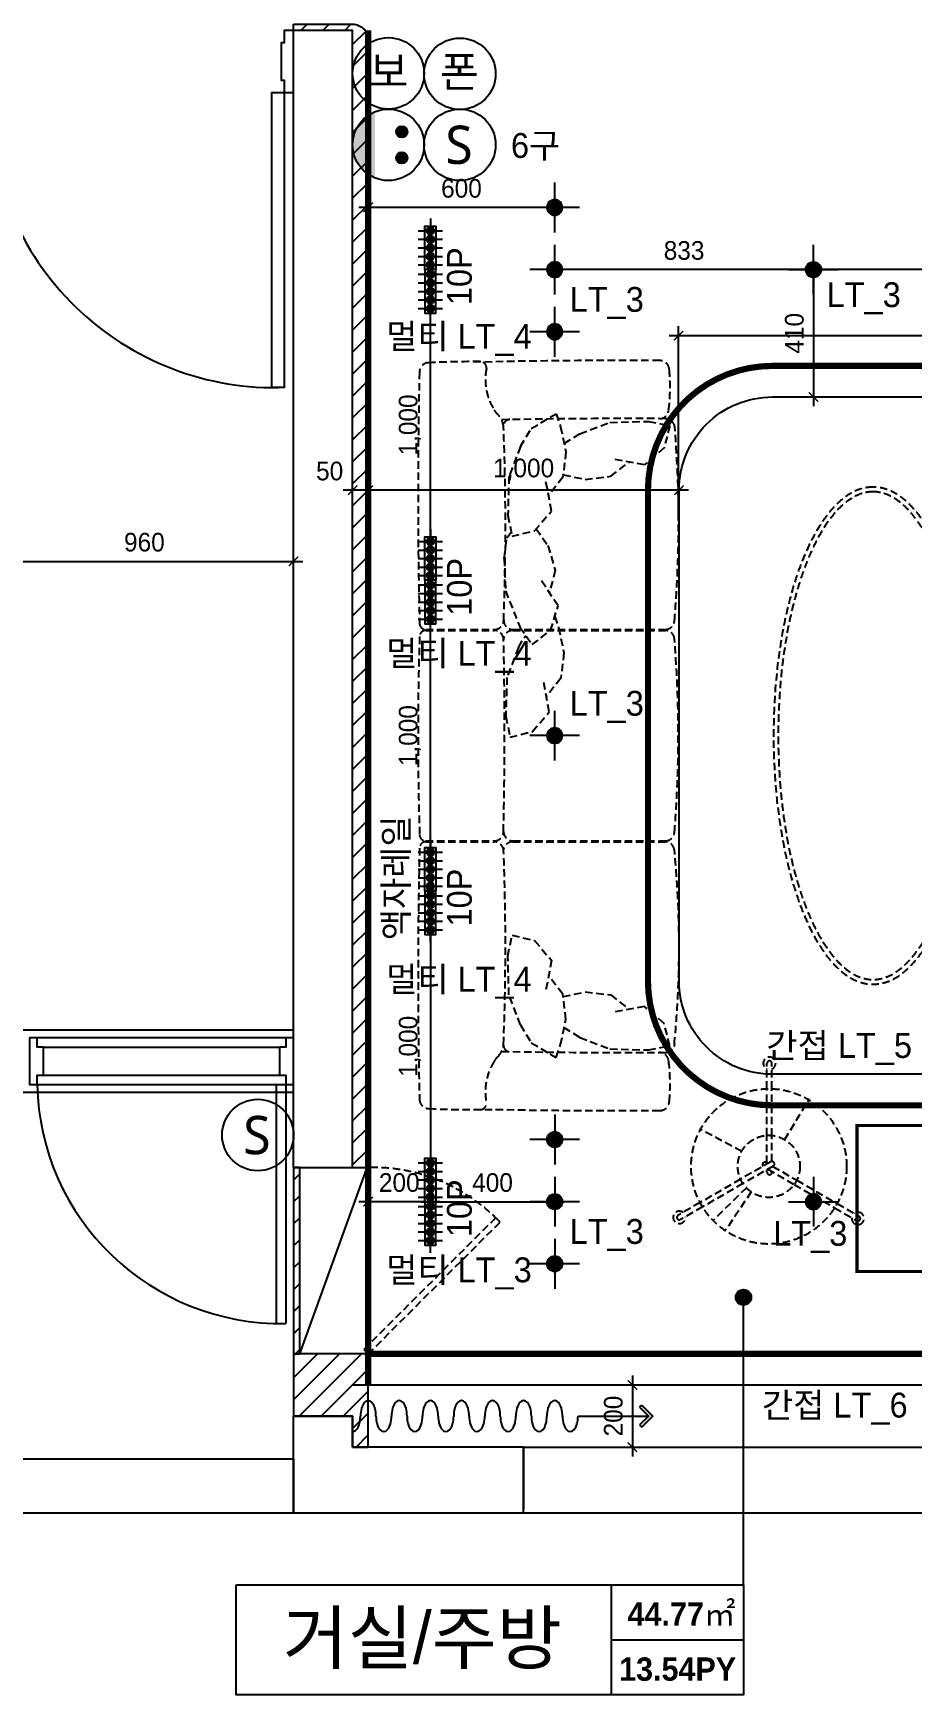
# Model space of a CAD drawing. Header units: millimetres. Extents: x 204923 to 257123, y 77248 to 107783.
# Drawn here: x 238800 to 241626, y 92675 to 98023 of the extents above; entities that cross this region are included whole.
import ezdxf
from ezdxf.enums import TextEntityAlignment as Align

# ---------------------------------------------------------------- set-up
doc = ezdxf.new("R2010")
doc.units = ezdxf.units.MM
doc.header["$LTSCALE"] = 30
doc.header["$PDMODE"] = 3
for name, pattern in [('DASHEDX2', [1.5, 1, -0.5]), ('DH-HID2', [1.2, 0.8, -0.4]), ('HID', [2.3, 1.5, -0.8]), ('HIDDEN', [9.525, 6.35, -3.175])]:
    doc.linetypes.add(name, pattern=pattern)
doc.layers.get('DEFPOINTS').update_dxf_attribs({"color": 248})
for name, color, linetype in [('0-ELC TEXT', 7, 'Continuous'), ('01. F-소품', 3, 'Continuous'), ('03-TEXT', 3, 'Continuous'), ('03-WAL NEW', 3, 'Continuous'), ('04-WIN', 4, 'Continuous'), ('06-FUR', 6, 'Continuous'), ('07-DIM WAL', 5, 'Continuous'), ('2-con', 2, 'Continuous'), ('3.기호.계단선', 30, 'Continuous'), ('_LIBR', 4, 'Continuous'), ('CEIL-LIGHT', 7, 'Continuous'), ('CO-DO-FR', 7, 'Continuous'), ('CO-DOOR', 8, 'Continuous'), ('FU-FURM', 251, 'DH-HID2'), ('RC-LIGHT', 7, 'Continuous'), ('도면층8', 8, 'Continuous'), ('설비', 140, 'Continuous')]:
    doc.layers.add(name, color=color, linetype=linetype)
doc.styles.add('HY 울릉도 L', font='')
doc.styles.add('넥슨고딕', font='NEXONLv1GothicBold.ttf')
doc.styles.add('코레일둥고', font='Korail_Round_Gothic_Medium.ttf')
doc.styles.get('HY 울릉도 L').set_extended_font_data('HY울릉도L')
doc.dimstyles.new('30', dxfattribs={"dimscale": 30, "dimtxt": 2, "dimasz": 1, "dimexe": 1, "dimexo": 1, "dimgap": 1, "dimtad": 1, "dimdec": 0, "dimrnd": 0.05, "dimdsep": 46, "dimlunit": 6, "dimtxsty": 'HY 울릉도 L', "dimblk": 'ARCHTICK', "dimcen": 2.5, "dimdle": 1, "dimclrd": 133, "dimclre": 133, "dimclrt": 30, "dimadec": 0, "dimazin": 0, "dimtfac": 1, "dimtdec": 0, "dimtix": 1, "dimtmove": 2, "dimatfit": 3, "dimldrblk": 'ARCHTICK', "dimfxl": 1, "dimlwd": -1, "dimlwe": -1, "dimarcsym": 0})
pattern_1 = [(45, (54919.72, 2669.96), (-35.355339, 35.355339), [])]

# ---------------------------------------------------------------- blocks, each defined once
blk = doc.blocks.new('FFSFDF')
at = {"layer": '01. F-소품'}
blk.add_hatch(color=8, dxfattribs=at).paths.add_polyline_path([(1567672.9, 1746751.1), (1567679.9, 1746744.1), (1567715.3, 1746779.4), (1567679.9, 1746814.8), (1567672.9, 1746807.7), (1567701.2, 1746779.4)])
at = {"layer": '01. F-소품', "color": 8}
for p, q in [((1567672.9, 1746807.7), (1567679.9, 1746814.8)), ((1567474.8, 1746779.4), (1567701.2, 1746779.4)), ((1567672.9, 1746751.1), (1567679.9, 1746744.1))]:
    blk.add_line(p, q, dxfattribs=at)
for points in [[(1567672.9, 1746807.7), (1567701.2, 1746779.4), (1567672.9, 1746751.1)], [(1567679.9, 1746814.8), (1567715.3, 1746779.4), (1567679.9, 1746744.1)]]:
    blk.add_lwpolyline(points, dxfattribs=at)
for centre, start_param, end_param in [((1566799.8, 1746779.4), 1.570796, 4.712389), ((1566899.8, 1746779.4), 1.570796, 4.712389), ((1566999.8, 1746779.4), 1.570796, 4.712389), ((1567099.8, 1746779.4), 1.570796, 4.712389), ((1567199.8, 1746779.4), 1.570796, 4.712389), ((1567299.8, 1746779.4), 1.570796, 4.712389), ((1567399.8, 1746779.4), 1.570796, 4.712389), ((1566749.8, 1746779.4), 6.283185, 7.853982), ((1566849.8, 1746779.4), 4.712389, 7.853982), ((1566949.8, 1746779.4), 4.712389, 7.853982), ((1567049.8, 1746779.4), 4.712389, 7.853982), ((1567149.8, 1746779.4), 4.712389, 7.853982), ((1567249.8, 1746779.4), 4.712389, 7.853982), ((1567349.8, 1746779.4), 4.712389, 7.853982), ((1567449.8, 1746779.4), 4.712389, 7.853982)]:
    blk.add_ellipse(centre, major_axis=(0, -50), ratio=0.5, start_param=start_param, end_param=end_param, dxfattribs=at)
blk = doc.blocks.new('_ArchTick')
at = {"color": 0, "linetype": 'ByBlock', "const_width": 0.15}
blk.add_lwpolyline([(-0.5, -0.5), (0.5, 0.5)], dxfattribs=at)
blk = doc.blocks.new('*D573')
at = {"layer": '07-DIM WAL', "color": 133}
for p, q in [((240727.1, 93702.4), (240727.1, 93442.4)), ((240697.1, 93672.4), (240697.1, 93672.4)), ((240697.1, 93472.4), (240697.1, 93472.4))]:
    blk.add_line(p, q, dxfattribs=at)
at = {"layer": 'DEFPOINTS', "color": 0}
for p in [(240727.1, 93672.4), (240727.1, 93472.4), (240727.1, 93472.4)]:
    blk.add_point(p, dxfattribs=at)
at = {"layer": '07-DIM WAL', "color": 133, "xscale": 30, "yscale": 30, "zscale": 30}
for p, rotation in [((240727.1, 93672.4), 270), ((240727.1, 93472.4), 90)]:
    blk.add_blockref('_ArchTick', p, dxfattribs=dict(at, rotation=rotation))
at = {"layer": '07-DIM WAL', "color": 30, "insert": (240665.8, 93572.4), "char_height": 60, "attachment_point": 5, "rotation": 90, "style": 'HY 울릉도 L'}
blk.add_mtext('200', dxfattribs=at)
blk = doc.blocks.new('egoo')
at = {"layer": '설비'}
h = blk.add_hatch(color=140, dxfattribs=at)
edge = h.paths.add_edge_path()
edge.add_arc((1015645.3, 443433.7), 22.3, 0, 360)
h = blk.add_hatch(color=140, dxfattribs=at)
edge = h.paths.add_edge_path()
edge.add_arc((1015747.7, 443433.7), 22.3, 0, 360)
h = blk.add_hatch(color=140, dxfattribs=at)
edge = h.paths.add_edge_path()
edge.add_line((1015826.3, 443329.1), (1015566.6, 443329.1))
edge.add_ellipse((1015696.5, 443381.5), major_axis=(99, 99), ratio=1, start_angle=156.95778, end_angle=293.04222)
at = {"layer": '설비', "color": 140}
for centre, radius in [((1015696.5, 443381.5), 140), ((1015645.3, 443433.7), 22.3), ((1015747.7, 443433.7), 22.3)]:
    blk.add_circle(centre, radius, dxfattribs=at)
blk = doc.blocks.new('DLSXJVHS')
at = {"layer": '설비', "color": 140}
blk.add_circle((236550.8, 103607.8), 115, dxfattribs=at)
at = {"layer": '설비', "color": 140, "style": '코레일둥고'}
blk.add_text('폰', height=100, dxfattribs=at).set_placement((236486.9, 103564.3))
blk = doc.blocks.new('QHDLFFJ')
at = {"layer": '설비', "color": 140}
blk.add_circle((236550.8, 104207.8), 115, dxfattribs=at)
at = {"layer": '설비', "color": 140, "style": '코레일둥고'}
blk.add_text('보 ', height=100, dxfattribs=at).set_placement((236489.6, 104163.9))
blk = doc.blocks.new('SW')
at = {"layer": '설비', "color": 140}
blk.add_circle((11533254.1, -14277699.4), 184, dxfattribs=at)
at = {"layer": '설비', "color": 140, "insert": (11533320, -14277600.8), "char_height": 197.143, "width": 314.327, "attachment_point": 3, "style": '코레일둥고'}
blk.add_mtext('{\\fMalgun Gothic|b0|i0|c129|p50;S}', dxfattribs=at)
blk = doc.blocks.new('cdr')
at = {"layer": '04-WIN'}
for points in [[(211037.1, 94614.4), (213837.1, 94614.4), (213837.1, 94814.4), (211037.1, 94814.4)], [(211127.1, 93434.4), (213837.1, 93434.4), (213837.1, 93259.4), (211127.1, 93259.4)], [(214577.1, 93472.4), (218162.1, 93472.4), (218162.1, 93259.4), (214577.1, 93259.4)]]:
    blk.add_lwpolyline(points, close=True, dxfattribs=at)
at = {"layer": '2-con'}
for p, q in [((213837.1, 94372.4), (214027.1, 94372.4)), ((214027.1, 93572.4), (213837.1, 93572.4)), ((214027.1, 93472.4), (214027.1, 93572.4)), ((214577.1, 93472.4), (214027.1, 93472.4)), ((214577.1, 93472.4), (214577.1, 93272.4)), ((214577.1, 93259.4), (214577.1, 93472.4))]:
    blk.add_line(p, q, dxfattribs=at)
for points in [[(214027.1, 94372.4), (214027.1, 98032.4), (213837.1, 98032.4), (213837.1, 98032.4)], [(213837.1, 94372.4), (213837.1, 98032.4)], [(213837.1, 93259.4), (213837.1, 93572.4)], [(214577.1, 93259.4), (213837.1, 93259.4)]]:
    blk.add_lwpolyline(points, dxfattribs=at)
at = {"layer": 'CO-DO-FR'}
blk.add_lwpolyline([(213837.1, 97832.4), (213837.1, 98032.4), (213807.1, 98032.4), (213807.1, 97992.4), (213797.1, 97992.4), (213797.1, 97872.4), (213807.1, 97872.4), (213807.1, 97832.4), (213837.1, 97832.4)], close=True, dxfattribs=at)
at = {"layer": 'CO-DOOR'}
blk.add_lwpolyline([(213767.1, 96882.4), (213767.1, 97832.4), (213807.1, 97832.4), (213807.1, 96882.4)], close=True, dxfattribs=at)
blk.add_arc((213777.1, 97802.8), 920.5, 178.1585, 270.6225, dxfattribs=at)
blk = doc.blocks.new('cjswjdeh')
at = {"layer": '03-WAL NEW'}
h = blk.add_hatch(dxfattribs=at)
h.set_pattern_fill('_USER', color=256, scale=50, angle=45, double=1, pattern_type=0)
h.set_pattern_definition(pattern_1)
edge = h.paths.add_edge_path()
edge.add_line((268756.8, 100722.3), (268946.8, 100722.3))
edge.add_arc((268946.8, 100672.3), 50, 0, 90, ccw=False)
edge.add_line((268996.8, 100672.3), (268996.8, 97041.4))
edge.add_line((268996.8, 97041.4), (268946.8, 97041.4))
edge.add_line((268946.8, 97041.4), (268946.8, 100702.3))
edge.add_line((268946.8, 100702.3), (268756.8, 100702.3))
edge.add_line((268756.8, 100702.3), (268756.8, 100722.3))
h = blk.add_hatch(dxfattribs=at)
h.set_pattern_fill('_USER', color=256, scale=50, angle=45, pattern_type=0)
h.set_pattern_definition(pattern_1)
h.paths.add_polyline_path([(268756.8, 96442.3), (268776.8, 96442.3), (268776.8, 97042.3), (268756.8, 97042.3)])
h = blk.add_hatch(dxfattribs=at)
h.set_pattern_fill('_USER', color=256, scale=50, angle=45, double=1, pattern_type=0)
h.set_pattern_definition(pattern_1)
h.paths.add_polyline_path([(268946.8, 96142.3), (268996.8, 96142.3), (268996.8, 96442.3), (268756.8, 96442.3), (268756.8, 96242.3), (268946.8, 96242.3)])
blk.add_lwpolyline([(268756.8, 100722.3), (268946.8, 100722.3, -0.414214), (268996.8, 100672.3), (268996.8, 97041.4), (268946.8, 97041.4), (268946.8, 100702.3), (268756.8, 100702.3), (268756.8, 100722.3)], format="xyb", dxfattribs=at)
blk.add_lwpolyline([(268756.8, 96442.3), (268776.8, 96442.3), (268776.8, 97042.3), (268756.8, 97042.3)], close=True, dxfattribs=at)
blk.add_lwpolyline([(268946.8, 96142.3), (268996.8, 96142.3), (268996.8, 96442.3), (268756.8, 96442.3), (268756.8, 96242.3), (268946.8, 96242.3), (268946.8, 96142.3)], dxfattribs=at)
at = {"layer": '06-FUR', "color": 8}
blk.add_lwpolyline([(268776.8, 96442.3), (268996.8, 97051.5), (268996.8, 96451.5)], dxfattribs=at)
at = {"layer": '_LIBR', "color": 8, "linetype": 'Continuous'}
for p, q in [((268731.8, 97459.3), (267931.8, 97459.3)), ((267951.8, 97429.9), (268711.8, 97429.9)), ((267951.8, 97339.9), (268711.8, 97339.9)), ((267931.8, 97309.3), (268701.8, 97309.3))]:
    blk.add_line(p, q, dxfattribs=at)
for points in [[(267951.8, 97429.9), (267931.8, 97429.9), (267931.8, 97459.3), (267906.8, 97459.3), (267906.8, 97309.3), (267931.8, 97309.3), (267931.8, 97339.9), (267951.8, 97339.9)], [(268731.8, 97339.9), (268731.8, 97309.3), (268756.8, 97309.3), (268756.8, 97459.3), (268731.8, 97459.3), (268731.8, 97429.9), (268711.8, 97429.9), (268711.8, 97339.9)]]:
    blk.add_lwpolyline(points, close=True, dxfattribs=at)
blk.add_lwpolyline([(268701.8, 96540.5), (268701.8, 97309.3), (268731.8, 97309.3), (268731.8, 96539.9)], dxfattribs=at)
blk.add_arc((268716.8, 97325.5), 785.2, 181.1791, 271.0947, dxfattribs=at)
at = {"layer": 'FU-FURM', "color": 8}
for p, q in [((269335.7, 99636.2), (269406.6, 99636)), ((269486.7, 99363.1), (269521.6, 99421)), ((269521.6, 99421), (269582.3, 99457)), ((269582.3, 99457), (269601.8, 99468.5)), ((269601.8, 99468.5), (269615.7, 99426.8)), ((269615.7, 99426.8), (269633, 99346.1)), ((269677.8, 99403.4), (269774.4, 99440.4)), ((269774.4, 99440.4), (269899.1, 99444)), ((269899.1, 99444), (269966.8, 99430.4)), ((269966.8, 99430.4), (269948.8, 99358.2)), ((269677.8, 99403.4), (269627.3, 99372.9)), ((269486.7, 99363.1), (269449.7, 99266.5)), ((269633, 99346.1), (269623, 99264.1)), ((269776.9, 99267.1), (269835.9, 99313.1)), ((269885.6, 99304.1), (269786.2, 99322.1)), ((269948.8, 99358.2), (269885.6, 99304.1)), ((269449.7, 99266.5), (269446.1, 99141.9)), ((269623, 99264.1), (269576.9, 99205)), ((269624, 99272.2), (269694.9, 99257)), ((269694.9, 99257), (269776.9, 99267.1)), ((269586, 99155.3), (269567.9, 99254.7)), ((269531.8, 99092.1), (269586, 99155.3)), ((269446.1, 99141.9), (269459.6, 99074.1)), ((269536.7, 99097.8), (269575.1, 99044.1)), ((269434, 99001.6), (269443, 99068.6)), ((269443, 99068.6), (269456.9, 99087.7)), ((269459.6, 99074.1), (269531.8, 99092.1)), ((269575.1, 99044.1), (269598.5, 98964.8)), ((269434, 99001.6), (269438.5, 98898.2)), ((269598.5, 98964.8), (269579.7, 98892.4)), ((269438.5, 98898.2), (269484.7, 98782.4)), ((269607.7, 98850.4), (269551.7, 98934.4)), ((269583.2, 98770.9), (269607.7, 98850.4)), ((269484.7, 98782.4), (269524.1, 98725.6)), ((269597.2, 98816.3), (269609.2, 98780.2)), ((269609.2, 98780.2), (269626.5, 98699.5)), ((269182.1, 98774.1), (269402.8, 98774.1)), ((269182.1, 98771.1), (269402.4, 98771.1)), ((269462.3, 98771.1), (269952.3, 98771.1)), ((269462.6, 98774.1), (269952.2, 98774.1)), ((269480.2, 98716.6), (269503.5, 98755.2)), ((269524.1, 98725.6), (269583.2, 98770.9)), ((269480.2, 98716.6), (269443.2, 98619.9)), ((269626.5, 98699.5), (269616.5, 98617.5)), ((269443.2, 98619.9), (269439.6, 98495.3)), ((269616.5, 98617.5), (269570.5, 98558.5)), ((269579.5, 98508.8), (269561.4, 98608.1)), ((269525.3, 98445.6), (269579.5, 98508.8)), ((269439.6, 98495.3), (269453.1, 98427.5)), ((269453.1, 98427.5), (269525.3, 98445.6)), ((269182.1, 98093.6), (269402, 98093.6)), ((269182.1, 98090.6), (269402.4, 98090.6)), ((269461.7, 98090.6), (269952.2, 98090.6)), ((269462.3, 98093.6), (269952.3, 98093.6)), ((269446.1, 97722.8), (269459.6, 97790.5)), ((269459.6, 97790.5), (269531.8, 97772.5)), ((269531.8, 97772.5), (269586, 97709.3)), ((269449.7, 97598.2), (269446.1, 97722.8)), ((269586, 97709.3), (269567.9, 97609.9)), ((269623, 97600.6), (269576.9, 97659.6)), ((269633, 97518.6), (269623, 97600.6)), ((269624, 97592.4), (269694.9, 97607.6)), ((269694.9, 97607.6), (269776.9, 97597.6)), ((269486.7, 97501.5), (269449.7, 97598.2)), ((269776.9, 97597.6), (269835.9, 97551.6)), ((269885.6, 97560.6), (269786.2, 97542.5)), ((269948.8, 97506.4), (269885.6, 97560.6)), ((269486.7, 97501.5), (269521.6, 97443.6)), ((269615.7, 97437.8), (269633, 97518.6)), ((269966.8, 97434.2), (269948.8, 97506.4)), ((269521.6, 97443.6), (269582.3, 97407.7)), ((269677.8, 97461.3), (269627.3, 97491.8)), ((269677.8, 97461.3), (269774.4, 97424.3)), ((269582.3, 97407.7), (269601.8, 97396.1)), ((269601.8, 97396.1), (269615.7, 97437.8)), ((269774.4, 97424.3), (269899.1, 97420.7)), ((269899.1, 97420.7), (269966.8, 97434.2)), ((270279.7, 97295.9), (270279.7, 97377.6)), ((270295.7, 97295.8), (270295.7, 97377.6)), ((270279.7, 97145.8), (270279.7, 97295.9)), ((270295.7, 97145.5), (270295.7, 97295.8)), ((270336.6, 97132.2), (270414.4, 97260.4)), ((270198.3, 97094.3), (270066, 97165.1)), ((270279.7, 97056.6), (270279.7, 97145.8)), ((270295.7, 97061.9), (270295.7, 97145.5)), ((270291.9, 97060.9), (270194.7, 97004.8)), ((270299.9, 97047), (270202.5, 96990.8)), ((270277, 97058.2), (270282.1, 97055.2)), ((270279.7, 97027.3), (270279.7, 97035.4)), ((270282.1, 97036.8), (270367.1, 96987.7)), ((270295.7, 97025.7), (270295.7, 97028.9)), ((270298.1, 97046), (270375.4, 97001.4)), ((270194.7, 97004.8), (270064.6, 96929.6)), ((270202.5, 96990.8), (270072.5, 96915.7)), ((270213.3, 96977.2), (270106.1, 96872.2)), ((270229, 96963.7), (270145.5, 96839.1)), ((270367.1, 96987.7), (270497.3, 96912.6)), ((270375.4, 97001.4), (270505.4, 96926.4)), ((270064.6, 96929.6), (269993.8, 96888.7)), ((270072.5, 96915.7), (270001.8, 96874.9)), ((270497.3, 96912.6), (270568.1, 96871.7)), ((270505.4, 96926.4), (270576.1, 96885.5))]:
    blk.add_line(p, q, dxfattribs=at)
blk.add_lwpolyline([(269406.9, 96880.7), (268982.7, 96456.5), (268996.8, 96442.3), (269421.1, 96866.6), (269406.9, 96880.7)], dxfattribs=at)
for radius in [250, 100]:
    blk.add_circle((270285.8, 97046), radius, dxfattribs=at)
for centre, radius, start, end in [((269191.9, 99602.6), 30, 90, 178.6153), ((269355.7, 95996.6), 3639.7, 89.9738, 92.5801), ((269357.4, 99616.3), 20, 354.9218, 89.9788), ((269817.8, 77212.8), 22427, 89.70074, 91.05052), ((269935.5, 99609.5), 30, 4.6513, 91.0673), ((285912.9, 99203.4), 16755.8, 178.63237, 181.39975), ((269555.4, 99578.5), 181.7, 168.5844, 212.4122), ((269354.2, 99554.7), 613.8, 352.9582, 5.3518), ((269454.8, 99509.6), 60, 208.3433, 226.5767), ((269933.6, 99482.6), 30, 268.9375, 353.8803), ((269372.4, 99422.5), 60, 2.2668, 46.5767), ((269831.5, 77639), 21813.9, 89.67978, 91.06472), ((269452.1, 99429.6), 20, 90, 180), ((261024.4, 99107.4), 8413.9, 357.92689, 2.16235), ((269953.2, 99422.5), 30, 4.8447, 89.7024), ((266192, 99119.2), 3803.4, 355.207, 4.612), ((269182.1, 98794.1), 20, 180, 270), ((269402.8, 98804.1), 30, 270, 357.9269), ((269462.6, 98804.1), 30, 177.7521, 270), ((269952.2, 98804.1), 30, 270, 354.9651), ((279319.8, 98432.3), 10162.7, 178.20263, 181.79737), ((269182.1, 98751.1), 20, 90, 180), ((269402.4, 98741.1), 30, 1.2047, 90), ((255211.7, 98442.7), 14223.9, 358.71191, 1.20474), ((269462.3, 98741.1), 30, 90, 181.0122), ((269952.3, 98741.1), 30, 4.3831, 90), ((266051, 98432.3), 3943.5, 355.4761, 4.5239), ((269182.1, 98113.6), 20, 180, 270), ((269182.1, 98070.6), 20, 90, 180), ((269402, 98123.6), 30, 270, 358.7119), ((269402.4, 98060.6), 30, 2.181, 90), ((269461.7, 98060.6), 30, 90, 168.9461), ((269462.3, 98123.6), 30, 178.9878, 270), ((269952.2, 98060.6), 30, 5.7889, 90), ((269952.3, 98123.6), 30, 270, 355.6169), ((285892.5, 97661.5), 16735.4, 178.59939, 181.36845), ((261297.6, 97751.9), 8140.7, 357.79455, 2.18103), ((266764.7, 97753.2), 3232.3, 354.4233, 5.5112), ((269372.4, 97442.7), 60, 313.4233, 357.7332), ((269953.2, 97442.6), 30, 270.2976, 355.1553), ((269454.8, 97355.5), 60, 133.4233, 151.6567), ((269831.5, 119226.2), 21813.9, 268.93528, 270.32022), ((269452.1, 97435.6), 20, 180, 270), ((269933.6, 97382.5), 30, 6.1197, 91.0625), ((269354.2, 97310.5), 613.8, 354.6482, 7.0418), ((270287.7, 97377.7), 20, 293.5419, 246.454), ((270287.7, 97377.6), 7.99, 0, 180), ((269555.4, 97286.6), 181.7, 147.5878, 191.4156), ((269191.9, 97262.1), 30, 181.3847, 270), ((269346, 100626.1), 3397.5, 267.4006, 271.0228), ((269357.4, 97248.9), 20, 270.0212, 5.0782), ((269817.8, 119652.4), 22427, 268.94948, 270.29926), ((269935.5, 97255.7), 30, 268.9327, 355.3487), ((269011.4, 96478.1), 564.4, 44.4924, 91.4821), ((270273, 97051.3), 7.99, 60, 218.0179), ((270287.8, 97027.3), 8.07, 180.4715, 348.5684), ((270295.9, 97053.9), 7.99, 300, 120), ((269997.6, 96881.7), 20, 53.5419, 6.454), ((269997.8, 96881.8), 7.99, 120, 300), ((270572.2, 96878.5), 20, 173.5419, 126.454), ((270572.1, 96878.6), 7.99, 240, 60)]:
    blk.add_arc(centre, radius, start, end, dxfattribs=at)
at = {"layer": 'FU-FURM', "color": 8, "extrusion": (0, 0, -1)}
blk.add_ellipse((270620.8, 98432.3), major_axis=(0, 800), ratio=0.4, dxfattribs=at)
at = {"layer": 'FU-FURM', "color": 8}
blk.add_open_spline([(270620.8, 99217.3), (270629.8, 99217.3), (270638.8, 99216.2), (270657, 99211.9), (270666.1, 99208.6), (270684.4, 99199.7), (270693.6, 99194.1), (270711.9, 99180.6), (270721, 99172.6), (270739, 99154.4), (270747.9, 99144.2), (270765.4, 99121.4), (270774, 99108.9), (270790.6, 99081.8), (270798.8, 99067.2), (270814.4, 99036), (270822, 99019.5), (270836.5, 98984.5), (270843.4, 98966.2), (270859.2, 98919.7), (270867.8, 98890.7), (270883.4, 98830.1), (270890.3, 98798.4), (270902.5, 98733), (270907.6, 98699.2), (270916.1, 98630.1), (270919.4, 98594.9), (270924, 98523.5), (270925.3, 98487.5), (270926, 98415.2), (270925.4, 98379), (270922.1, 98307.2), (270919.5, 98271.5), (270912.4, 98201.5), (270907.9, 98167.1), (270897, 98100.3), (270890.7, 98067.8), (270876.3, 98005.3), (270868.2, 97975.4), (270850.6, 97918.6), (270841.1, 97891.7), (270820.6, 97841.6), (270809.8, 97818.4), (270786.9, 97776), (270775, 97756.8), (270753.3, 97727), (270743.6, 97715.4), (270724.1, 97694.9), (270714.2, 97686), (270694.3, 97671), (270684.3, 97664.8), (270666.4, 97656.3), (270658.4, 97653.3), (270642.4, 97649.1), (270634.5, 97647.9), (270618.7, 97647.1), (270610.7, 97647.5), (270594.9, 97650), (270586.9, 97652.1), (270570.9, 97658.1), (270562.9, 97661.9), (270546.9, 97671.4), (270538.8, 97677), (270522.9, 97690), (270514.9, 97697.5), (270499.2, 97714.1), (270491.4, 97723.3), (270476.1, 97743.4), (270468.6, 97754.3), (270450.7, 97782.9), (270440.4, 97801.6), (270420.8, 97841.9), (270411.5, 97863.7), (270393.9, 97909.9), (270385.7, 97934.4), (270370.5, 97985.9), (270363.5, 98012.8), (270350.8, 98068.5), (270345.1, 98097.4), (270335.2, 98156.7), (270331, 98187.1), (270324.1, 98249), (270321.4, 98280.5), (270317.5, 98344.1), (270316.3, 98376.2), (270315.5, 98440.5), (270315.9, 98472.7), (270318.3, 98536.8), (270320.2, 98568.6), (270325.6, 98631.5), (270329.1, 98662.5), (270337.6, 98723.2), (270342.5, 98752.9), (270353.8, 98810.5), (270360.2, 98838.5), (270374.2, 98892.2), (270381.8, 98917.9), (270398.3, 98966.8), (270407.1, 98990), (270425.7, 99033.4), (270435.5, 99053.6), (270456, 99090.8), (270466.6, 99107.7), (270488.5, 99138.1), (270499.7, 99151.5), (270520, 99172.1), (270529.1, 99180.1), (270547.2, 99193.6), (270556.3, 99199.2), (270574.4, 99208.2), (270583.4, 99211.5), (270601.5, 99216), (270610.4, 99217.2), (270619.8, 99217.3), (270620.3, 99217.3), (270620.8, 99217.3)], degree=3, knots=[0, 0, 0, 0, 0.096006, 0.096006, 0.192013, 0.192013, 0.288019, 0.288019, 0.384026, 0.384026, 0.480032, 0.480032, 0.576039, 0.576039, 0.672045, 0.672045, 0.768052, 0.768052, 0.864058, 0.864058, 1.000623, 1.000623, 1.137188, 1.137188, 1.273752, 1.273752, 1.410317, 1.410317, 1.546881, 1.546881, 1.683446, 1.683446, 1.820011, 1.820011, 1.956575, 1.956575, 2.09314, 2.09314, 2.229705, 2.229705, 2.366269, 2.366269, 2.502834, 2.502834, 2.639398, 2.639398, 2.743847, 2.743847, 2.848296, 2.848296, 2.952744, 2.952744, 3.036859, 3.036859, 3.120973, 3.120973, 3.205087, 3.205087, 3.289202, 3.289202, 3.373316, 3.373316, 3.45743, 3.45743, 3.541545, 3.541545, 3.625659, 3.625659, 3.709774, 3.709774, 3.831324, 3.831324, 3.952874, 3.952874, 4.074424, 4.074424, 4.195974, 4.195974, 4.317525, 4.317525, 4.439075, 4.439075, 4.560625, 4.560625, 4.682175, 4.682175, 4.803725, 4.803725, 4.925276, 4.925276, 5.046826, 5.046826, 5.168376, 5.168376, 5.289926, 5.289926, 5.411476, 5.411476, 5.533027, 5.533027, 5.654577, 5.654577, 5.776127, 5.776127, 5.897677, 5.897677, 5.992828, 5.992828, 6.087979, 6.087979, 6.18313, 6.18313, 6.278281, 6.278281, 6.283185, 6.283185, 6.283185, 6.283185], dxfattribs=at)
blk.add_blockref('cdr', (54919.7, 2670))
blk = doc.blocks.new('1')
at = {"linetype": 'Continuous'}
h = blk.add_hatch(color=4, dxfattribs=at)
h.dxf.hatch_style = 1
edge = h.paths.add_edge_path()
edge.add_arc((11539653.5, -14273503.8), 37.5, 0, 360)
at = {"color": 1, "linetype": 'Continuous'}
for p, q in [((11539653.5, -14273637.1), (11539653.5, -14273370.5)), ((11539520.2, -14273503.8), (11539786.8, -14273503.8))]:
    blk.add_line(p, q, dxfattribs=at)
at = {"color": 4, "linetype": 'Continuous'}
for radius in [41.5, 37.5]:
    blk.add_circle((11539653.5, -14273503.8), radius, dxfattribs=at)
blk = doc.blocks.new('*D720')
at = {"layer": '3.기호.계단선', "color": 133}
for p, q in [((240875.7, 96479.3), (240875.7, 97079.9)), ((243442.1, 96562.4), (243442.1, 97079.9)), ((240845.7, 97049.9), (243472.1, 97049.9))]:
    blk.add_line(p, q, dxfattribs=at)
at = {"layer": 'DEFPOINTS', "color": 0}
for p in [(243442.1, 97049.9), (243442.1, 96532.4), (240875.7, 96449.3)]:
    blk.add_point(p, dxfattribs=at)
at = {"layer": '3.기호.계단선', "color": 133, "xscale": 30, "yscale": 30, "zscale": 30, "rotation": 180}
blk.add_blockref('_ArchTick', (240875.7, 97049.9), dxfattribs=at)
at = {"layer": '3.기호.계단선', "color": 133, "xscale": 30, "yscale": 30, "zscale": 30}
blk.add_blockref('_ArchTick', (243442.1, 97049.9), dxfattribs=at)
at = {"layer": '3.기호.계단선', "color": 30, "insert": (242158.9, 97115.8), "char_height": 60, "attachment_point": 5, "style": 'HY 울릉도 L'}
blk.add_mtext('2,566', dxfattribs=at)
blk = doc.blocks.new('*D722')
at = {"layer": '3.기호.계단선', "color": 133}
for p, q in [((240907.1, 96552.4), (239847.1, 96552.4)), ((239877.1, 96582.4), (239877.1, 96582.4)), ((240877.1, 96582.4), (240877.1, 96582.4))]:
    blk.add_line(p, q, dxfattribs=at)
at = {"layer": 'DEFPOINTS', "color": 0}
for p in [(239877.1, 96552.4), (239877.1, 96552.4), (240877.1, 96552.4)]:
    blk.add_point(p, dxfattribs=at)
at = {"layer": '3.기호.계단선', "color": 133, "xscale": 30, "yscale": 30, "zscale": 30, "rotation": 180}
blk.add_blockref('_ArchTick', (239877.1, 96552.4), dxfattribs=at)
at = {"layer": '3.기호.계단선', "color": 133, "xscale": 30, "yscale": 30, "zscale": 30}
blk.add_blockref('_ArchTick', (240877.1, 96552.4), dxfattribs=at)
at = {"layer": '3.기호.계단선', "color": 30, "insert": (240377.1, 96618.3), "char_height": 60, "attachment_point": 5, "style": 'HY 울릉도 L'}
blk.add_mtext('1,000', dxfattribs=at)
blk = doc.blocks.new('*D723')
at = {"layer": '3.기호.계단선', "color": 133}
for p, q in [((239907.1, 96552.4), (239797.1, 96552.4)), ((239827.1, 96582.4), (239827.1, 96582.4)), ((239877.1, 96582.4), (239877.1, 96582.4))]:
    blk.add_line(p, q, dxfattribs=at)
at = {"layer": 'DEFPOINTS', "color": 0}
for p in [(239827.1, 96552.4), (239827.1, 96552.4), (239877.1, 96552.4)]:
    blk.add_point(p, dxfattribs=at)
at = {"layer": '3.기호.계단선', "color": 133, "xscale": 30, "yscale": 30, "zscale": 30}
blk.add_blockref('_ArchTick', (239827.1, 96552.4), dxfattribs=at)
at = {"layer": '3.기호.계단선', "color": 133, "xscale": 30, "yscale": 30, "zscale": 30, "rotation": 180}
blk.add_blockref('_ArchTick', (239877.1, 96552.4), dxfattribs=at)
at = {"layer": '3.기호.계단선', "color": 30, "insert": (239753.1, 96613.7), "char_height": 60, "attachment_point": 5, "style": 'HY 울릉도 L'}
blk.add_mtext('50', dxfattribs=at)
blk = doc.blocks.new('*D745')
at = {"layer": '07-DIM WAL', "color": 133}
for p, q in [((241309.6, 97292.4), (241309.6, 97292.4)), ((243009.6, 97292.4), (243009.6, 97292.4)), ((243039.6, 97262.4), (241279.6, 97262.4))]:
    blk.add_line(p, q, dxfattribs=at)
at = {"layer": 'DEFPOINTS', "color": 0}
for p in [(241309.6, 97262.4), (241309.6, 97262.4), (243009.6, 97262.4)]:
    blk.add_point(p, dxfattribs=at)
at = {"layer": '07-DIM WAL', "color": 133, "xscale": 30, "yscale": 30, "zscale": 30, "rotation": 180}
blk.add_blockref('_ArchTick', (241309.6, 97262.4), dxfattribs=at)
at = {"layer": '07-DIM WAL', "color": 133, "xscale": 30, "yscale": 30, "zscale": 30}
blk.add_blockref('_ArchTick', (243009.6, 97262.4), dxfattribs=at)
at = {"layer": '07-DIM WAL', "color": 30, "insert": (242159.6, 97328.3), "char_height": 60, "attachment_point": 5, "style": 'HY 울릉도 L'}
blk.add_mtext('1,700', dxfattribs=at)
blk = doc.blocks.new('*D746')
at = {"layer": '07-DIM WAL', "color": 133}
for p, q in [((240477.1, 97292.4), (240477.1, 97292.4)), ((241309.6, 97292.4), (241309.6, 97292.4)), ((241339.6, 97262.4), (240447.1, 97262.4))]:
    blk.add_line(p, q, dxfattribs=at)
at = {"layer": 'DEFPOINTS', "color": 0}
for p in [(240477.1, 97262.4), (240477.1, 97262.4), (241309.6, 97262.4)]:
    blk.add_point(p, dxfattribs=at)
at = {"layer": '07-DIM WAL', "color": 133, "xscale": 30, "yscale": 30, "zscale": 30, "rotation": 180}
blk.add_blockref('_ArchTick', (240477.1, 97262.4), dxfattribs=at)
at = {"layer": '07-DIM WAL', "color": 133, "xscale": 30, "yscale": 30, "zscale": 30}
blk.add_blockref('_ArchTick', (241309.6, 97262.4), dxfattribs=at)
at = {"layer": '07-DIM WAL', "color": 30, "insert": (240893.3, 97323.7), "char_height": 60, "attachment_point": 5, "style": 'HY 울릉도 L'}
blk.add_mtext('833', dxfattribs=at)
blk = doc.blocks.new('*D747')
at = {"layer": '07-DIM WAL', "color": 133}
for p, q in [((239877.1, 97492.4), (239877.1, 97492.4)), ((240477.1, 97492.4), (240477.1, 97492.4)), ((240507.1, 97462.4), (239847.1, 97462.4))]:
    blk.add_line(p, q, dxfattribs=at)
at = {"layer": 'DEFPOINTS', "color": 0}
for p in [(239877.1, 97462.4), (239877.1, 97462.4), (240477.1, 97462.4)]:
    blk.add_point(p, dxfattribs=at)
at = {"layer": '07-DIM WAL', "color": 133, "xscale": 30, "yscale": 30, "zscale": 30, "rotation": 180}
blk.add_blockref('_ArchTick', (239877.1, 97462.4), dxfattribs=at)
at = {"layer": '07-DIM WAL', "color": 133, "xscale": 30, "yscale": 30, "zscale": 30}
blk.add_blockref('_ArchTick', (240477.1, 97462.4), dxfattribs=at)
at = {"layer": '07-DIM WAL', "color": 30, "insert": (240177.1, 97523.6), "char_height": 60, "attachment_point": 5, "style": 'HY 울릉도 L'}
blk.add_mtext('600', dxfattribs=at)
blk = doc.blocks.new("5RN'")
at = {"layer": 'RC-LIGHT'}
blk.add_lwpolyline([(188137.5, 27400.3), (188277.5, 27400.3), (188277.5, 27435.3), (188137.5, 27435.3)], close=True, dxfattribs=at)
at = {"layer": 'RC-LIGHT', "yscale": 0.2948704765105351, "zscale": 0.2948704765105351}
for p, xscale in [((-3214550.6, 4236252.7), 0.2948704765105351), ((-3214523.1, 4236252.7), 0.2948704765105351), ((3590910.6, 4236252.7), -0.2948704765105351), ((3590938.1, 4236252.7), -0.2948704765105351), ((3590965.5, 4236252.7), -0.2948704765105351)]:
    blk.add_blockref('1', p, dxfattribs=dict(at, xscale=xscale))
blk = doc.blocks.new('*D785')
at = {"layer": '07-DIM WAL', "color": 133}
for p, q in [((239877.1, 94292.4), (239877.1, 94292.4)), ((240077.1, 94292.4), (240077.1, 94292.4)), ((240107.1, 94262.4), (239847.1, 94262.4))]:
    blk.add_line(p, q, dxfattribs=at)
at = {"layer": 'DEFPOINTS', "color": 0}
for p in [(239877.1, 94262.4), (239877.1, 94262.4), (240077.1, 94262.4)]:
    blk.add_point(p, dxfattribs=at)
at = {"layer": '07-DIM WAL', "color": 133, "xscale": 30, "yscale": 30, "zscale": 30}
blk.add_blockref('_ArchTick', (239877.1, 94262.4), dxfattribs=at)
at = {"layer": '07-DIM WAL', "color": 133, "xscale": 30, "yscale": 30, "zscale": 30, "rotation": 180}
blk.add_blockref('_ArchTick', (240077.1, 94262.4), dxfattribs=at)
at = {"layer": '07-DIM WAL', "color": 30, "insert": (239977.1, 94323.6), "char_height": 60, "attachment_point": 5, "style": 'HY 울릉도 L'}
blk.add_mtext('200', dxfattribs=at)
blk = doc.blocks.new('*D786')
at = {"layer": '07-DIM WAL', "color": 133}
for p, q in [((240077.1, 94292.4), (240077.1, 94292.4)), ((240477.1, 94292.4), (240477.1, 94292.4)), ((240047.1, 94262.4), (240507.1, 94262.4))]:
    blk.add_line(p, q, dxfattribs=at)
at = {"layer": 'DEFPOINTS', "color": 0}
for p in [(240077.1, 94262.4), (240477.1, 94262.4), (240477.1, 94262.4)]:
    blk.add_point(p, dxfattribs=at)
at = {"layer": '07-DIM WAL', "color": 133, "xscale": 30, "yscale": 30, "zscale": 30, "rotation": 180}
blk.add_blockref('_ArchTick', (240077.1, 94262.4), dxfattribs=at)
at = {"layer": '07-DIM WAL', "color": 133, "xscale": 30, "yscale": 30, "zscale": 30}
blk.add_blockref('_ArchTick', (240477.1, 94262.4), dxfattribs=at)
at = {"layer": '07-DIM WAL', "color": 30, "insert": (240277.1, 94323.6), "char_height": 60, "attachment_point": 5, "style": 'HY 울릉도 L'}
blk.add_mtext('400', dxfattribs=at)
blk = doc.blocks.new('*D787')
at = {"layer": '07-DIM WAL', "color": 133}
for p, q in [((240047.1, 95262.4), (240047.1, 95262.4)), ((240077.1, 95292.4), (240077.1, 94232.4)), ((240107.1, 94262.4), (240107.1, 94262.4))]:
    blk.add_line(p, q, dxfattribs=at)
at = {"layer": 'DEFPOINTS', "color": 0}
for p in [(240077.1, 95262.4), (240077.1, 94262.4), (240077.1, 94262.4)]:
    blk.add_point(p, dxfattribs=at)
at = {"layer": '07-DIM WAL', "color": 133, "xscale": 30, "yscale": 30, "zscale": 30}
for p, rotation in [((240077.1, 95262.4), 90), ((240077.1, 94262.4), 270)]:
    blk.add_blockref('_ArchTick', p, dxfattribs=dict(at, rotation=rotation))
at = {"layer": '07-DIM WAL', "color": 30, "insert": (240011.2, 94762.4), "char_height": 60, "attachment_point": 5, "rotation": 90, "style": 'HY 울릉도 L'}
blk.add_mtext('1,000', dxfattribs=at)
blk = doc.blocks.new('*D788')
at = {"layer": '07-DIM WAL', "color": 133}
for p, q in [((240047.1, 96262.4), (240047.1, 96262.4)), ((240077.1, 95232.4), (240077.1, 96292.4)), ((240047.1, 95262.4), (240047.1, 95262.4))]:
    blk.add_line(p, q, dxfattribs=at)
at = {"layer": 'DEFPOINTS', "color": 0}
for p in [(240077.1, 96262.4), (240077.1, 96262.4), (240077.1, 95262.4)]:
    blk.add_point(p, dxfattribs=at)
at = {"layer": '07-DIM WAL', "color": 133, "xscale": 30, "yscale": 30, "zscale": 30}
for p, rotation in [((240077.1, 96262.4), 90), ((240077.1, 95262.4), 270)]:
    blk.add_blockref('_ArchTick', p, dxfattribs=dict(at, rotation=rotation))
at = {"layer": '07-DIM WAL', "color": 30, "insert": (240011.2, 95762.4), "char_height": 60, "attachment_point": 5, "rotation": 90, "style": 'HY 울릉도 L'}
blk.add_mtext('1,000', dxfattribs=at)
blk = doc.blocks.new('*D789')
at = {"layer": '07-DIM WAL', "color": 133}
for p, q in [((240077.1, 96232.4), (240077.1, 97292.4)), ((240107.1, 97262.4), (240107.1, 97262.4)), ((240107.1, 96262.4), (240107.1, 96262.4))]:
    blk.add_line(p, q, dxfattribs=at)
at = {"layer": 'DEFPOINTS', "color": 0}
for p in [(240077.1, 97262.4), (240077.1, 97262.4), (240077.1, 96262.4)]:
    blk.add_point(p, dxfattribs=at)
at = {"layer": '07-DIM WAL', "color": 133, "xscale": 30, "yscale": 30, "zscale": 30}
for p, rotation in [((240077.1, 97262.4), 90), ((240077.1, 96262.4), 270)]:
    blk.add_blockref('_ArchTick', p, dxfattribs=dict(at, rotation=rotation))
at = {"layer": '07-DIM WAL', "color": 30, "insert": (240011.2, 96762.4), "char_height": 60, "attachment_point": 5, "rotation": 90, "style": 'HY 울릉도 L'}
blk.add_mtext('1,000', dxfattribs=at)
blk = doc.blocks.new('*D989')
at = {"layer": '07-DIM WAL', "color": 133}
for p, q in [((241309.6, 97292.4), (241309.6, 96822.4)), ((241279.6, 97262.4), (241279.6, 97262.4)), ((241279.6, 96852.4), (241279.6, 96852.4))]:
    blk.add_line(p, q, dxfattribs=at)
at = {"layer": 'DEFPOINTS', "color": 0}
for p in [(241309.6, 97262.4), (241309.6, 96852.4), (241309.6, 96852.4)]:
    blk.add_point(p, dxfattribs=at)
at = {"layer": '07-DIM WAL', "color": 133, "xscale": 30, "yscale": 30, "zscale": 30}
for p, rotation in [((241309.6, 97262.4), 90), ((241309.6, 96852.4), 270)]:
    blk.add_blockref('_ArchTick', p, dxfattribs=dict(at, rotation=rotation))
at = {"layer": '07-DIM WAL', "color": 30, "insert": (241248.3, 97057.4), "char_height": 60, "attachment_point": 5, "rotation": 90, "style": 'HY 울릉도 L'}
blk.add_mtext('410', dxfattribs=at)
blk = doc.blocks.new('*D1003')
at = {"layer": '07-DIM WAL', "color": 133}
for p, q in [((238647.1, 96323.4), (239667.1, 96323.4)), ((238677.1, 96353.4), (238677.1, 96353.4)), ((239637.1, 96353.4), (239637.1, 96353.4))]:
    blk.add_line(p, q, dxfattribs=at)
at = {"layer": 'DEFPOINTS', "color": 0}
for p in [(238677.1, 96323.4), (239637.1, 96323.4), (239637.1, 96323.4)]:
    blk.add_point(p, dxfattribs=at)
at = {"layer": '07-DIM WAL', "color": 133, "xscale": 30, "yscale": 30, "zscale": 30, "rotation": 180}
blk.add_blockref('_ArchTick', (238677.1, 96323.4), dxfattribs=at)
at = {"layer": '07-DIM WAL', "color": 133, "xscale": 30, "yscale": 30, "zscale": 30}
blk.add_blockref('_ArchTick', (239637.1, 96323.4), dxfattribs=at)
at = {"layer": '07-DIM WAL', "color": 30, "insert": (239157.1, 96384.7), "char_height": 60, "attachment_point": 5, "style": 'HY 울릉도 L'}
blk.add_mtext('960', dxfattribs=at)

msp = doc.modelspace()

# ---------------------------------------------------------------- hatches: boundary and pattern name
at = {"layer": '0-ELC TEXT'}
h = msp.add_hatch(color=256, dxfattribs=at)
h.dxf.hatch_style = 1
edge = h.paths.add_edge_path()
edge.add_arc((241084.4, 93954.5), 25, -270, 90, ccw=False)

# ---------------------------------------------------------------- linework, layer by layer
for p, q in [((241084.4, 93029.1), (241084.4, 93954.5)), ((240659.7, 92675.3), (240659.7, 93029.1)), ((240659.7, 92852.2), (241084.4, 92852.2))]:
    msp.add_line(p, q, dxfattribs=at)
msp.add_lwpolyline([(239452.5, 93029.1), (241084.4, 93029.1), (241084.4, 92675.3), (239452.5, 92675.3)], close=True, dxfattribs=at)
msp.add_circle((241084.4, 93954.5), 25, dxfattribs=at)
at = {"layer": '3.기호.계단선', "linetype": 'HID', "const_width": 20}
msp.add_lwpolyline([(239877.1, 98032.4), (239877.1, 93672.4)], dxfattribs=at)
at = {"layer": 'CEIL-LIGHT'}
msp.add_line((239827.1, 93672.4), (244442.1, 93672.4), dxfattribs=at)
at = {"layer": 'CEIL-LIGHT', "color": 10, "linetype": 'HIDDEN', "const_width": 20}
msp.add_lwpolyline([(243142.1, 94572.4), (241177.1, 94572.4, -0.414214), (240777.1, 94972.4), (240777.1, 96552.4, -0.414214), (241177.1, 96952.4), (243142.1, 96952.4, -0.414214), (243542.1, 96552.4), (243542.1, 94972.4, -0.414214)], format="xyb", close=True, dxfattribs=at)
at = {"layer": 'CEIL-LIGHT'}
msp.add_lwpolyline([(243142.1, 94672.4), (241177.1, 94672.4, -0.414214), (240877.1, 94972.4), (240877.1, 96552.4, -0.414214), (241177.1, 96852.4), (243142.1, 96852.4, -0.414214), (243442.1, 96552.4), (243442.1, 94972.4, -0.414214)], format="xyb", close=True, dxfattribs=at)
at = {"layer": 'CEIL-LIGHT', "color": 10, "linetype": 'HIDDEN', "const_width": 20}
msp.add_lwpolyline([(239877.1, 93772.4), (244442.1, 93772.4)], dxfattribs=at)
at = {"layer": '도면층8', "const_width": 10}
msp.add_lwpolyline([(241449.6, 94037.4), (242819.6, 94037.4), (242819.6, 94507.4), (241449.6, 94507.4)], close=True, dxfattribs=at)

# ---------------------------------------------------------------- block references
at = {"color": 0}
msp.add_blockref('FFSFDF', (-1326922.7, -1653207.1), dxfattribs=at)
at = {"layer": '3.기호.계단선'}
msp.add_blockref('cjswjdeh', (-29119.7, -2670), dxfattribs=at)
at = {"layer": 'RC-LIGHT', "yscale": 0.6024096385271789, "zscale": 0.6024096385271789}
for p, xscale in [((7192075.6, 8695958.6), -0.6024096385271789), ((7192075.6, 8695758.6), -0.6024096385271789), ((-6710288.9, 8695758.6), 0.6024096385271789), ((7192075.6, 8695558.6), -0.6024096385271789), ((7192075.6, 8694258.6), -0.6024096385271789)]:
    msp.add_blockref('1', p, dxfattribs=dict(at, xscale=xscale))
at = {"layer": 'RC-LIGHT', "xscale": -1, "rotation": 269.9999999999999}
for p in [(212659.3, -90875.1), (212659.3, -91875.1), (212659.3, -92875.1), (212659.3, -93875.1)]:
    msp.add_blockref("5RN'", p, dxfattribs=at)
at = {"layer": 'RC-LIGHT', "rotation": 269.9999999999999}
for p in [(212659.3, 285399.8), (212659.3, 284399.8), (212659.3, 283399.8), (212659.3, 282399.8)]:
    msp.add_blockref("5RN'", p, dxfattribs=at)
at = {"layer": 'RC-LIGHT', "yscale": 0.6024096385271789, "zscale": 0.6024096385271789, "rotation": 180}
for p, xscale in [((7192075.6, -8504033.9), 0.6024096385271789), ((7192075.6, -8504233.9), 0.6024096385271789), ((-6710288.9, -8504233.9), -0.6024096385271789), ((7192075.6, -8504433.9), 0.6024096385271789)]:
    msp.add_blockref('1', p, dxfattribs=dict(at, xscale=xscale))
at = {"layer": '설비'}
for name, p in [('QHDLFFJ', (3391.3, -6313.8)), ('DLSXJVHS', (3621.3, -5715.2))]:
    msp.add_blockref(name, p, dxfattribs=at)
at = {"layer": '설비', "color": 140, "xscale": 0.8214285869294655, "yscale": 0.8214285869294655, "zscale": 0.8214285869294655, "rotation": 270}
msp.add_blockref('egoo', (-124264.1, 931986.1), dxfattribs=at)
at = {"layer": '설비', "color": 140, "xscale": 0.625, "yscale": 0.625, "zscale": 0.625}
for p in [(-6968111.7, 9021226.2), (-6968761.7, 9018039)]:
    msp.add_blockref('SW', p, dxfattribs=at)

# ---------------------------------------------------------------- texts
at = {"layer": '0-ELC TEXT', "color": 7, "linetype": 'DASHEDX2', "style": '코레일둥고'}
msp.add_text('6구', height=80, dxfattribs=at).set_placement((240336.4, 97621.9))
for p in [(240210.4, 97148.1), (240210.4, 96148.1), (240210.4, 95148.1), (240210.4, 94148.1)]:
    msp.add_text('10P', height=80, rotation=90, dxfattribs=at).set_placement(p)
at = {"layer": '03-TEXT'}
for s, height, style, p in [('거실/주방', 166.67, '코레일둥고', (240051.1, 92775.6)), ('44.77㎡', 75, '넥슨고딕', (240885.3, 92897.3)), ('13.54PY', 75, '넥슨고딕', (240872.5, 92720.4))]:
    msp.add_text(s, height=height, dxfattribs=dict(at, style=style)).set_placement(p, align=Align.CENTER)
at = {"layer": '3.기호.계단선', "linetype": 'HID', "style": '코레일둥고'}
for s, p in [('LT_3', (240525.3, 97126.5)), ('LT_3', (241351.9, 97141.7)), ('멀티 LT_4', (239934.9, 97007.4)), ('멀티 LT_4', (239934.9, 95987.2)), ('LT_3', (240525.3, 95826.5)), ('멀티 LT_4', (239934.9, 94938.4)), ('간접 LT_5', (241158.1, 94725.1)), ('LT_3', (240525.3, 94126.5)), ('LT_3', (241179.9, 94120.4)), ('멀티 LT_3', (239934.9, 94002.9)), ('간접 LT_6', (241144, 93567.6))]:
    msp.add_text(s, height=80, dxfattribs=at).set_placement(p)
at = {"layer": '3.기호.계단선', "linetype": 'HIDDEN', "style": '코레일둥고'}
msp.add_text('액자레일', height=80, rotation=90, dxfattribs=at).set_placement((240006.6, 95103.8))

# ---------------------------------------------------------------- dimensions: what is measured, and where the dimension line sits
at = {"layer": '07-DIM WAL'}
for base, p1, p2, picture, middle in [((239877.1, 97462.4), (240477.1, 97462.4), (239877.1, 97462.4), '*D747', (240177.1, 97523.6)), ((240477.0996569, 97262.3691936), (241309.5996569, 97262.3691936), (240477.0996569, 97262.3691936), '*D746', (240893.3496569, 97323.7124771)), ((241309.6, 97262.4), (243009.6, 97262.4), (241309.6, 97262.4), '*D745', (242159.6, 97328.3)), ((239637.1, 96323.4), (238677.1, 96323.4), (239637.1, 96323.4), '*D1003', (239157.1, 96384.7)), ((239877.1, 94262.4), (240077.1, 94262.4), (239877.1, 94262.4), '*D785', (239977.1, 94323.6)), ((240477.1, 94262.4), (240077.1, 94262.4), (240477.1, 94262.4), '*D786', (240277.1, 94323.6))]:
    dim = msp.add_linear_dim(base=base, p1=p1, p2=p2, dimstyle='30', override={"dimfxl": 1.25}, dxfattribs=at)
    dim.commit()
    dim.dimension.update_dxf_attribs({"geometry": picture, "text_midpoint": middle})
for base, p1, p2, picture, middle in [((240077.1, 97262.4), (240077.1, 96262.4), (240077.1, 97262.4), '*D789', (240011.2, 96762.4)), ((241309.6, 96852.4), (241309.6, 97262.4), (241309.6, 96852.4), '*D989', (241248.3, 97057.4)), ((240077.1, 96262.4), (240077.1, 95262.4), (240077.1, 96262.4), '*D788', (240011.2, 95762.4)), ((240077.1, 94262.4), (240077.1, 95262.4), (240077.1, 94262.4), '*D787', (240011.2, 94762.4)), ((240727.1, 93472.4), (240727.1, 93672.4), (240727.1, 93472.4), '*D573', (240665.8, 93572.4))]:
    dim = msp.add_linear_dim(base=base, p1=p1, p2=p2, angle=90, dimstyle='30', override={"dimfxl": 1.25}, dxfattribs=at)
    dim.commit()
    dim.dimension.update_dxf_attribs({"geometry": picture, "text_midpoint": middle})
at = {"layer": '3.기호.계단선'}
for base, p1, p2, picture, middle in [((243442.1, 97049.9), (240875.7, 96449.3), (243442.1, 96532.4), '*D720', (242158.9, 97115.8)), ((239877.1, 96552.4), (240877.1, 96552.4), (239877.1, 96552.4), '*D722', (240377.1, 96618.3))]:
    dim = msp.add_linear_dim(base=base, p1=p1, p2=p2, dimstyle='30', override={"dimfxl": 1.25}, dxfattribs=at)
    dim.commit()
    dim.dimension.update_dxf_attribs({"geometry": picture, "text_midpoint": middle})
dim = msp.add_linear_dim(base=(239827.1, 96552.4), p1=(239877.1, 96552.4), p2=(239827.1, 96552.4), dimstyle='30', override={"dimfxl": 1.25}, dxfattribs=at)
dim.commit()
dim.dimension.update_dxf_attribs({"geometry": '*D723', "text_midpoint": (239753.1, 96613.7), "dimtype": 160})

doc.saveas('drawing.dxf')
